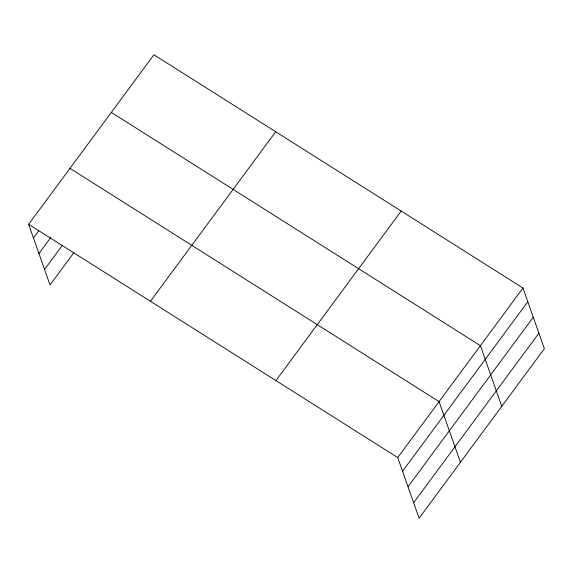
<?xml version="1.0" encoding="UTF-8"?>
<svg xmlns="http://www.w3.org/2000/svg" width="573" height="573" viewBox="0 0 573 573"><rect width="100%" height="100%" fill="white"/><g stroke="black" fill="none" stroke-linecap="round" stroke-linejoin="round"><path stroke-width="0.86" d="M28.65 224.301L153.908 54.772L522.991 288.04L544.35 348.699L419.092 518.228L397.734 457.569L28.65 224.301L50.009 284.96L73.86 252.686M33.47 237.988L38.771 230.812M38.928 253.488L50.589 237.709M44.551 269.46L62.572 245.072M150.448 301.276L275.699 131.747M275.935 380.594L401.193 211.057M397.734 457.569L522.991 288.04M402.554 471.257L527.805 301.727M408.012 486.756L533.27 317.227M413.634 502.729L538.892 333.2M111.32 112.408L480.403 345.677L501.762 406.343M69.985 168.355L439.068 401.623L460.427 462.282"/></g></svg>
